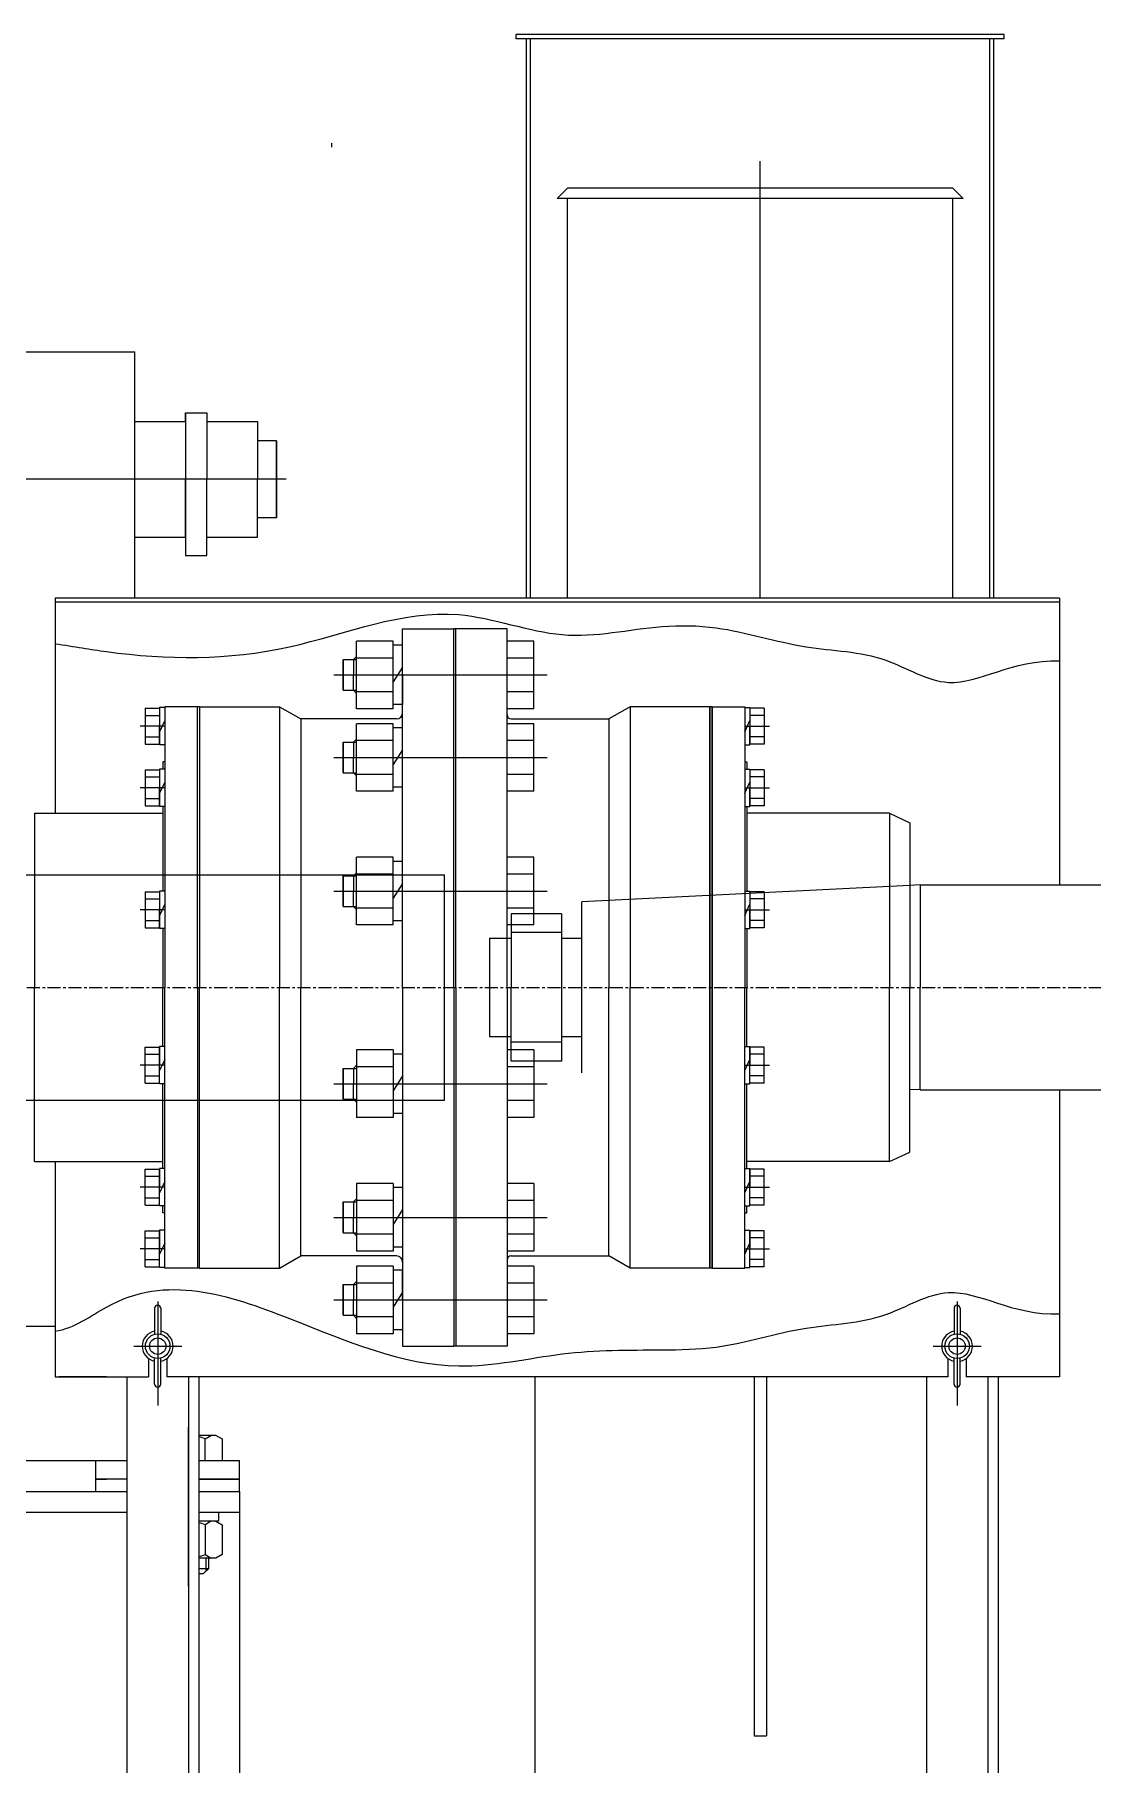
# Model space of a CAD drawing. Header units: millimetres. Extents: x 467 to 39028, y -12467 to 24298.
# Drawn here: x 17073 to 17589, y -623 to 221 of the extents above; entities that cross this region are included whole.
import ezdxf

# ---------------------------------------------------------------- set-up
doc = ezdxf.new("R2010")
doc.units = ezdxf.units.MM
doc.linetypes.add('CENTER', pattern=[50.8, 31.75, -6.35, 6.35, -6.35])
doc.layers.add('Bord', color=1, linetype='Continuous')
doc.layers.add('Cen', color=5, linetype='CENTER')

msp = doc.modelspace()

# ---------------------------------------------------------------- linework, layer by layer
at = {"layer": 'Bord'}
for p, q in [((17545.902, 220.796), (17307.902, 220.796)), ((17307.902, 218.796), (17307.902, 220.796)), ((17307.902, 218.796), (17307.902, 220.796)), ((17545.902, 218.796), (17545.902, 220.796)), ((17545.902, 218.796), (17307.902, 218.796)), ((17312.902, -54.204), (17312.902, 218.796)), ((17314.902, -54.204), (17314.902, 218.796)), ((17538.902, -54.204), (17538.902, 218.796)), ((17540.902, -54.204), (17540.902, 218.796)), ((17217.838, 165.796), (17217.838, 167.796)), ((17426.902, -54.204), (17426.902, 159.075)), ((17327.902, 140.796), (17332.902, 145.796)), ((17520.902, 145.796), (17332.902, 145.796)), ((17525.902, 140.796), (17520.902, 145.796)), ((17525.902, 140.796), (17327.902, 140.796)), ((17332.902, -54.204), (17332.902, 140.796)), ((17520.902, -54.204), (17520.902, 140.796)), ((17063.954, 66.023), (17121.837, 66.023)), ((17121.837, -54.204), (17121.837, 66.023)), ((17146.587, 36.271), (17156.937, 36.271)), ((17146.587, 31.996), (17146.587, 36.271)), ((17146.587, 36.271), (17146.587, -33.479)), ((17156.937, 36.271), (17156.937, 3.796)), ((17121.837, 31.996), (17146.587, 31.996)), ((17146.587, 31.996), (17146.587, 3.796)), ((17156.937, 31.996), (17181.687, 31.996)), ((17181.687, 31.996), (17181.687, 3.796)), ((17190.838, 22.546), (17181.687, 22.546)), ((17190.838, -14.954), (17190.838, 22.546)), ((17190.838, 22.546), (17190.838, -14.954)), ((17195.557, 3.796), (16981.322, 3.796)), ((17146.587, -24.404), (17146.587, 3.796)), ((17156.937, -33.479), (17156.937, 3.796)), ((17181.687, -24.404), (17181.687, 3.796)), ((17190.838, -14.954), (17181.687, -14.954)), ((17121.837, -24.404), (17146.587, -24.404)), ((17146.587, -24.404), (17146.587, -33.479)), ((17156.937, -24.404), (17181.687, -24.404)), ((17146.587, -33.479), (17156.937, -33.479)), ((17572.958, -54.204), (17082.958, -54.204)), ((17082.958, -54.204), (17082.958, -159.204)), ((17572.958, -56.204), (17082.958, -56.204)), ((17572.958, -54.204), (17572.958, -194.204)), ((17229.902, -108.185), (17229.902, -75.185)), ((17247.902, -75.185), (17229.902, -75.185)), ((17247.902, -108.185), (17247.902, -75.185)), ((17252.402, -244.204), (17252.402, -69.185)), ((17252.402, -69.185), (17277.402, -69.185)), ((17303.402, -69.185), (17277.402, -69.185)), ((17277.402, -244.204), (17277.402, -69.185)), ((17278.402, -114.185), (17278.402, -69.185)), ((17278.402, -81.185), (17278.402, -69.185)), ((17303.402, -244.204), (17303.402, -69.185)), ((17316.402, -75.185), (17303.402, -75.185)), ((17316.402, -108.185), (17316.402, -75.185)), ((17223.402, -84.185), (17228.402, -84.185)), ((17223.402, -91.685), (17223.402, -84.185)), ((17223.402, -84.185), (17223.402, -91.685)), ((17229.902, -82.685), (17228.402, -84.185)), ((17228.402, -84.185), (17229.902, -84.185)), ((17228.402, -84.185), (17228.402, -91.685)), ((17247.902, -83.435), (17229.902, -83.435)), ((17252.402, -77.185), (17247.902, -77.185)), ((17252.402, -91.685), (17252.402, -77.185)), ((17316.402, -83.435), (17303.402, -83.435)), ((17218.844, -91.685), (17322.966, -91.685)), ((17223.402, -91.685), (17223.402, -99.185)), ((17223.402, -99.185), (17223.402, -91.685)), ((17228.402, -99.185), (17228.402, -91.685)), ((17252.402, -87.892), (17247.902, -95.129)), ((17252.402, -91.685), (17252.402, -106.185)), ((17223.402, -99.185), (17228.402, -99.185)), ((17228.402, -99.185), (17229.902, -99.185)), ((17229.902, -100.685), (17228.402, -99.185)), ((17247.902, -99.935), (17229.902, -99.935)), ((17316.402, -99.935), (17303.402, -99.935)), ((17126.902, -107.885), (17126.902, -125.485)), ((17126.902, -107.885), (17133.902, -107.885)), ((17136.402, -107.585), (17133.902, -107.585)), ((17133.902, -107.585), (17133.902, -116.685)), ((17133.902, -107.885), (17133.902, -125.485)), ((17136.402, -107.185), (17136.402, -244.204)), ((17152.402, -107.185), (17136.402, -107.185)), ((17136.402, -107.185), (17136.402, -244.204)), ((17152.402, -107.185), (17136.402, -107.185)), ((17136.402, -107.585), (17136.402, -125.785)), ((17152.402, -244.204), (17152.402, -107.185)), ((17153.402, -107.201), (17152.402, -107.185)), ((17152.402, -244.204), (17152.402, -107.185)), ((17153.402, -107.185), (17153.402, -244.204)), ((17153.402, -107.185), (17192.402, -107.185)), ((17153.402, -107.185), (17153.402, -244.204)), ((17192.402, -107.185), (17202.794, -113.185)), ((17192.402, -107.185), (17192.402, -244.204)), ((17247.902, -108.185), (17229.902, -108.185)), ((17252.402, -106.185), (17247.902, -106.185)), ((17278.402, -244.204), (17278.402, -102.185)), ((17316.402, -108.185), (17303.402, -108.185)), ((17363.402, -107.185), (17353.01, -113.185)), ((17402.402, -107.185), (17363.402, -107.185)), ((17363.402, -107.185), (17363.402, -244.204)), ((17402.402, -107.185), (17402.402, -244.204)), ((17403.402, -107.185), (17402.402, -107.185)), ((17402.402, -244.204), (17402.402, -107.185)), ((17403.402, -107.185), (17419.402, -107.185)), ((17403.402, -244.204), (17403.402, -107.185)), ((17403.402, -107.185), (17403.402, -244.204)), ((17419.402, -107.185), (17419.402, -244.204)), ((17419.402, -107.185), (17419.402, -244.204)), ((17419.402, -107.585), (17419.402, -125.785)), ((17419.402, -107.585), (17421.902, -107.585)), ((17421.902, -107.585), (17421.902, -116.685)), ((17428.902, -107.885), (17421.902, -107.885)), ((17421.902, -107.885), (17421.902, -125.485)), ((17428.902, -107.885), (17428.902, -125.485)), ((17136.402, -116.685), (17124.391, -116.685)), ((17126.902, -111.425), (17133.902, -111.425)), ((17136.402, -113.971), (17133.902, -119.399)), ((17133.902, -125.785), (17133.902, -116.685)), ((17249.402, -113.185), (17202.794, -113.185)), ((17202.794, -113.185), (17202.794, -244.204)), ((17229.902, -148.494), (17229.902, -115.494)), ((17247.902, -115.494), (17229.902, -115.494)), ((17247.902, -148.494), (17247.902, -115.494)), ((17252.402, -117.494), (17247.902, -117.494)), ((17316.402, -115.494), (17303.402, -115.494)), ((17305.402, -113.185), (17353.01, -113.185)), ((17316.402, -148.494), (17316.402, -115.494)), ((17353.01, -113.185), (17353.01, -244.204)), ((17419.402, -119.399), (17421.902, -113.971)), ((17419.402, -116.685), (17431.413, -116.685)), ((17428.902, -111.425), (17421.902, -111.425)), ((17421.902, -125.785), (17421.902, -116.685)), ((17126.902, -121.946), (17133.902, -121.946)), ((17126.902, -125.485), (17133.902, -125.485)), ((17136.402, -125.785), (17133.902, -125.785)), ((17223.402, -124.494), (17228.402, -124.494)), ((17223.402, -131.994), (17223.402, -124.494)), ((17223.402, -124.494), (17223.402, -131.994)), ((17229.902, -122.994), (17228.402, -124.494)), ((17228.402, -124.494), (17229.902, -124.494)), ((17228.402, -124.494), (17228.402, -131.994)), ((17247.902, -123.744), (17229.902, -123.744)), ((17316.402, -123.744), (17303.402, -123.744)), ((17419.402, -125.785), (17421.902, -125.785)), ((17428.902, -121.946), (17421.902, -121.946)), ((17428.902, -125.485), (17421.902, -125.485)), ((17135.402, -134.185), (17135.402, -137.661)), ((17136.402, -134.185), (17135.402, -134.185)), ((17136.402, -134.185), (17135.402, -134.185)), ((17135.402, -134.185), (17135.402, -137.661)), ((17218.844, -131.994), (17322.966, -131.994)), ((17223.402, -131.994), (17223.402, -139.494)), ((17223.402, -139.494), (17223.402, -131.994)), ((17228.402, -139.494), (17228.402, -131.994)), ((17252.402, -128.2), (17247.902, -135.438)), ((17279.549, -131.994), (17308.339, -131.994)), ((17419.402, -134.185), (17420.402, -134.185)), ((17419.402, -134.185), (17420.402, -134.185)), ((17420.402, -134.185), (17420.402, -137.661)), ((17420.402, -134.185), (17420.402, -137.661)), ((17126.902, -137.961), (17126.902, -155.561)), ((17126.902, -137.961), (17133.902, -137.961)), ((17126.902, -141.501), (17133.902, -141.501)), ((17136.402, -137.661), (17133.902, -137.661)), ((17133.902, -137.661), (17133.902, -146.761)), ((17133.902, -137.961), (17133.902, -155.561)), ((17136.402, -137.661), (17136.402, -155.861)), ((17223.402, -139.494), (17228.402, -139.494)), ((17228.402, -139.494), (17229.902, -139.494)), ((17229.902, -140.994), (17228.402, -139.494)), ((17247.902, -140.244), (17229.902, -140.244)), ((17316.402, -140.244), (17303.402, -140.244)), ((17419.402, -137.661), (17419.402, -155.861)), ((17419.402, -137.661), (17421.902, -137.661)), ((17421.902, -137.661), (17421.902, -146.761)), ((17428.902, -137.961), (17421.902, -137.961)), ((17421.902, -137.961), (17421.902, -155.561)), ((17428.902, -141.501), (17421.902, -141.501)), ((17428.902, -137.961), (17428.902, -155.561)), ((17136.402, -146.761), (17124.391, -146.761)), ((17136.402, -144.047), (17133.902, -149.475)), ((17133.902, -155.861), (17133.902, -146.761)), ((17247.902, -148.494), (17229.902, -148.494)), ((17252.402, -146.494), (17247.902, -146.494)), ((17316.402, -148.494), (17303.402, -148.494)), ((17419.402, -149.475), (17421.902, -144.047)), ((17419.402, -146.761), (17431.413, -146.761)), ((17421.902, -155.861), (17421.902, -146.761)), ((17072.902, -159.204), (17135.402, -159.204)), ((17072.902, -159.204), (17072.902, -244.204)), ((17126.902, -152.022), (17133.902, -152.022)), ((17126.902, -155.561), (17133.902, -155.561)), ((17136.402, -155.861), (17133.902, -155.861)), ((17135.402, -155.861), (17135.402, -197.204)), ((17135.402, -155.861), (17135.402, -197.204)), ((17419.402, -155.861), (17421.902, -155.861)), ((17420.402, -155.861), (17420.402, -197.204)), ((17420.402, -155.861), (17420.402, -197.204)), ((17489.902, -159.204), (17420.402, -159.204)), ((17428.902, -152.022), (17421.902, -152.022)), ((17428.902, -155.561), (17421.902, -155.561)), ((17489.902, -159.204), (17499.902, -163.867)), ((17489.902, -159.204), (17489.902, -244.204)), ((17499.902, -163.867), (17499.902, -244.204)), ((17247.902, -180.704), (17229.902, -180.704)), ((17229.902, -213.704), (17229.902, -180.704)), ((17247.902, -213.704), (17247.902, -180.704)), ((17252.402, -182.704), (17247.902, -182.704)), ((17316.402, -180.704), (17303.402, -180.704)), ((17316.402, -213.704), (17316.402, -180.704)), ((17062.902, -189.204), (17272.902, -189.204)), ((17223.402, -189.704), (17223.402, -197.204)), ((17223.402, -197.204), (17223.402, -189.704)), ((17223.402, -189.704), (17228.402, -189.704)), ((17229.902, -188.204), (17228.402, -189.704)), ((17228.402, -189.704), (17228.402, -197.204)), ((17228.402, -189.704), (17229.902, -189.704)), ((17247.902, -188.954), (17229.902, -188.954)), ((17252.402, -193.41), (17247.902, -200.647)), ((17272.902, -299.204), (17272.902, -189.204)), ((17316.402, -188.954), (17303.402, -188.954)), ((17126.902, -197.504), (17126.902, -215.104)), ((17126.902, -197.504), (17133.902, -197.504)), ((17126.902, -201.043), (17133.902, -201.043)), ((17136.402, -197.204), (17133.902, -197.204)), ((17133.902, -197.204), (17133.902, -206.304)), ((17133.902, -197.504), (17133.902, -215.104)), ((17136.402, -197.204), (17136.402, -215.404)), ((17218.844, -197.204), (17322.966, -197.204)), ((17223.402, -204.704), (17223.402, -197.204)), ((17223.402, -197.204), (17223.402, -204.704)), ((17228.402, -204.704), (17228.402, -197.204)), ((17279.549, -197.204), (17308.339, -197.204)), ((17499.902, -194.454), (17339.902, -202.454)), ((17339.902, -285.954), (17339.902, -202.454)), ((17419.402, -197.204), (17419.402, -215.404)), ((17419.402, -197.204), (17421.902, -197.204)), ((17421.902, -197.204), (17421.902, -206.304)), ((17428.902, -197.504), (17421.902, -197.504)), ((17421.902, -197.504), (17421.902, -215.104)), ((17428.902, -201.043), (17421.902, -201.043)), ((17428.902, -197.504), (17428.902, -215.104)), ((17504.902, -194.204), (17499.902, -194.454)), ((17504.902, -194.204), (17504.902, -244.204)), ((17504.902, -194.204), (17504.902, -244.204)), ((17504.902, -194.204), (17604.902, -194.204)), ((17136.402, -206.304), (17124.391, -206.304)), ((17136.402, -203.59), (17133.902, -209.018)), ((17133.902, -215.404), (17133.902, -206.304)), ((17223.402, -204.704), (17228.402, -204.704)), ((17229.902, -206.204), (17228.402, -204.704)), ((17228.402, -204.704), (17229.902, -204.704)), ((17247.902, -205.454), (17229.902, -205.454)), ((17316.402, -205.454), (17303.402, -205.454)), ((17329.902, -208.204), (17305.458, -208.204)), ((17305.458, -208.204), (17305.458, -244.204)), ((17329.902, -208.204), (17329.902, -280.204)), ((17419.402, -209.018), (17421.902, -203.59)), ((17419.402, -206.304), (17431.413, -206.304)), ((17421.902, -215.404), (17421.902, -206.304)), ((17126.902, -211.564), (17133.902, -211.564)), ((17126.902, -215.104), (17133.902, -215.104)), ((17136.402, -215.404), (17133.902, -215.404)), ((17135.402, -215.404), (17135.402, -244.204)), ((17135.402, -215.404), (17135.402, -244.204)), ((17247.902, -213.704), (17229.902, -213.704)), ((17252.402, -211.704), (17247.902, -211.704)), ((17316.402, -213.704), (17303.402, -213.704)), ((17329.902, -217.435), (17305.458, -217.435)), ((17419.402, -215.404), (17421.902, -215.404)), ((17420.402, -215.404), (17420.402, -244.204)), ((17420.402, -215.404), (17420.402, -244.204)), ((17428.902, -211.564), (17421.902, -211.564)), ((17428.902, -215.104), (17421.902, -215.104)), ((17294.902, -220.204), (17305.458, -220.204)), ((17294.902, -220.204), (17294.902, -268.204)), ((17329.902, -220.204), (17339.902, -220.204)), ((17072.902, -329.204), (17072.902, -244.204)), ((17135.402, -273.004), (17135.402, -244.204)), ((17135.402, -273.004), (17135.402, -244.204)), ((17136.402, -381.222), (17136.402, -244.204)), ((17136.402, -381.222), (17136.402, -244.204)), ((17152.402, -244.204), (17152.402, -381.222)), ((17152.402, -244.204), (17152.402, -381.222)), ((17153.402, -381.222), (17153.402, -244.204)), ((17153.402, -381.222), (17153.402, -244.204)), ((17192.402, -381.222), (17192.402, -244.204)), ((17202.794, -375.222), (17202.794, -244.204)), ((17252.402, -244.204), (17252.402, -419.222)), ((17277.402, -244.204), (17277.402, -419.222)), ((17278.402, -244.204), (17278.402, -386.222)), ((17303.402, -244.204), (17303.402, -419.222)), ((17305.458, -280.204), (17305.458, -244.204)), ((17353.01, -375.222), (17353.01, -244.204)), ((17363.402, -381.222), (17363.402, -244.204)), ((17402.402, -381.222), (17402.402, -244.204)), ((17402.402, -244.204), (17402.402, -381.222)), ((17403.402, -244.204), (17403.402, -381.222)), ((17403.402, -381.222), (17403.402, -244.204)), ((17419.402, -381.222), (17419.402, -244.204)), ((17419.402, -381.222), (17419.402, -244.204)), ((17420.402, -273.004), (17420.402, -244.204)), ((17420.402, -273.004), (17420.402, -244.204)), ((17489.902, -329.204), (17489.902, -244.204)), ((17499.902, -324.541), (17499.902, -244.204)), ((17504.902, -294.204), (17504.902, -244.204)), ((17504.902, -294.204), (17504.902, -244.204)), ((17294.902, -268.204), (17305.458, -268.204)), ((17329.902, -268.204), (17339.902, -268.204)), ((17126.902, -273.304), (17133.902, -273.304)), ((17126.902, -290.904), (17126.902, -273.304)), ((17126.902, -276.843), (17133.902, -276.843)), ((17133.902, -273.004), (17133.902, -282.104)), ((17136.402, -273.004), (17133.902, -273.004)), ((17133.902, -290.904), (17133.902, -273.304)), ((17136.402, -291.204), (17136.402, -273.004)), ((17229.902, -274.704), (17229.902, -307.704)), ((17247.902, -274.704), (17229.902, -274.704)), ((17247.902, -274.704), (17247.902, -307.704)), ((17252.402, -276.704), (17247.902, -276.704)), ((17316.402, -274.704), (17303.402, -274.704)), ((17329.902, -270.972), (17305.458, -270.972)), ((17316.402, -274.704), (17316.402, -307.704)), ((17419.402, -273.004), (17421.902, -273.004)), ((17419.402, -291.204), (17419.402, -273.004)), ((17421.902, -273.004), (17421.902, -282.104)), ((17421.902, -290.904), (17421.902, -273.304)), ((17428.902, -273.304), (17421.902, -273.304)), ((17428.902, -276.843), (17421.902, -276.843)), ((17428.902, -290.904), (17428.902, -273.304)), ((17136.402, -282.104), (17124.391, -282.104)), ((17136.402, -279.39), (17133.902, -284.818)), ((17133.902, -291.204), (17133.902, -282.104)), ((17223.402, -291.204), (17223.402, -283.704)), ((17223.402, -283.704), (17223.402, -291.204)), ((17223.402, -283.704), (17228.402, -283.704)), ((17229.902, -282.204), (17228.402, -283.704)), ((17228.402, -283.704), (17229.902, -283.704)), ((17228.402, -283.704), (17228.402, -291.204)), ((17247.902, -282.954), (17229.902, -282.954)), ((17316.402, -282.954), (17303.402, -282.954)), ((17329.902, -280.204), (17305.458, -280.204)), ((17419.402, -284.818), (17421.902, -279.39)), ((17419.402, -282.104), (17431.413, -282.104)), ((17421.902, -291.204), (17421.902, -282.104)), ((17126.902, -287.364), (17133.902, -287.364)), ((17126.902, -290.904), (17133.902, -290.904)), ((17136.402, -291.204), (17133.902, -291.204)), ((17135.402, -332.546), (17135.402, -291.204)), ((17135.402, -332.546), (17135.402, -291.204)), ((17218.844, -291.204), (17322.966, -291.204)), ((17223.402, -291.204), (17223.402, -298.704)), ((17223.402, -298.704), (17223.402, -291.204)), ((17228.402, -298.704), (17228.402, -291.204)), ((17252.402, -287.41), (17247.902, -294.647)), ((17279.549, -291.204), (17308.339, -291.204)), ((17419.402, -291.204), (17421.902, -291.204)), ((17420.402, -332.546), (17420.402, -291.204)), ((17420.402, -332.546), (17420.402, -291.204)), ((17428.902, -287.364), (17421.902, -287.364)), ((17428.902, -290.904), (17421.902, -290.904)), ((17504.902, -294.204), (17499.902, -293.954)), ((17504.902, -294.204), (17604.902, -294.204)), ((17572.958, -294.204), (17572.958, -434.271)), ((17062.902, -299.204), (17272.902, -299.204)), ((17223.402, -298.704), (17228.402, -298.704)), ((17228.402, -298.704), (17229.902, -298.704)), ((17229.902, -300.204), (17228.402, -298.704)), ((17247.902, -299.454), (17229.902, -299.454)), ((17316.402, -299.454), (17303.402, -299.454)), ((17247.902, -307.704), (17229.902, -307.704)), ((17252.402, -305.704), (17247.902, -305.704)), ((17316.402, -307.704), (17303.402, -307.704)), ((17072.902, -329.204), (17135.402, -329.204)), ((17082.958, -329.204), (17082.958, -434.271)), ((17489.902, -329.204), (17420.402, -329.204)), ((17489.902, -329.204), (17499.902, -324.541)), ((17126.902, -332.846), (17133.902, -332.846)), ((17126.902, -350.446), (17126.902, -332.846)), ((17126.902, -336.385), (17133.902, -336.385)), ((17133.902, -332.546), (17133.902, -341.646)), ((17136.402, -332.546), (17133.902, -332.546)), ((17133.902, -350.446), (17133.902, -332.846)), ((17136.402, -350.746), (17136.402, -332.546)), ((17419.402, -332.546), (17421.902, -332.546)), ((17419.402, -350.746), (17419.402, -332.546)), ((17421.902, -332.546), (17421.902, -341.646)), ((17421.902, -350.446), (17421.902, -332.846)), ((17428.902, -332.846), (17421.902, -332.846)), ((17428.902, -336.385), (17421.902, -336.385)), ((17428.902, -350.446), (17428.902, -332.846)), ((17136.402, -341.646), (17124.391, -341.646)), ((17136.402, -338.932), (17133.902, -344.36)), ((17133.902, -350.746), (17133.902, -341.646)), ((17247.902, -339.913), (17229.902, -339.913)), ((17229.902, -339.913), (17229.902, -372.913)), ((17247.902, -339.913), (17247.902, -372.913)), ((17252.402, -341.913), (17247.902, -341.913)), ((17316.402, -339.913), (17303.402, -339.913)), ((17316.402, -339.913), (17316.402, -372.913)), ((17419.402, -344.36), (17421.902, -338.932)), ((17419.402, -341.646), (17431.413, -341.646)), ((17421.902, -350.746), (17421.902, -341.646)), ((17126.902, -346.906), (17133.902, -346.906)), ((17126.902, -350.446), (17133.902, -350.446)), ((17136.402, -350.746), (17133.902, -350.746)), ((17135.402, -354.222), (17135.402, -350.746)), ((17135.402, -354.222), (17135.402, -350.746)), ((17136.402, -354.222), (17135.402, -354.222)), ((17136.402, -354.222), (17135.402, -354.222)), ((17223.402, -348.913), (17228.402, -348.913)), ((17223.402, -348.913), (17223.402, -356.413)), ((17223.402, -356.413), (17223.402, -348.913)), ((17229.902, -347.413), (17228.402, -348.913)), ((17228.402, -348.913), (17228.402, -356.413)), ((17228.402, -348.913), (17229.902, -348.913)), ((17247.902, -348.163), (17229.902, -348.163)), ((17252.402, -352.62), (17247.902, -359.857)), ((17316.402, -348.163), (17303.402, -348.163)), ((17419.402, -350.746), (17421.902, -350.746)), ((17419.402, -354.222), (17420.402, -354.222)), ((17419.402, -354.222), (17420.402, -354.222)), ((17420.402, -354.222), (17420.402, -350.746)), ((17420.402, -354.222), (17420.402, -350.746)), ((17428.902, -346.906), (17421.902, -346.906)), ((17428.902, -350.446), (17421.902, -350.446)), ((17126.902, -362.922), (17133.902, -362.922)), ((17126.902, -380.522), (17126.902, -362.922)), ((17136.402, -362.622), (17133.902, -362.622)), ((17133.902, -362.622), (17133.902, -371.722)), ((17133.902, -380.522), (17133.902, -362.922)), ((17136.402, -380.822), (17136.402, -362.622)), ((17218.844, -356.413), (17322.966, -356.413)), ((17223.402, -363.913), (17223.402, -356.413)), ((17223.402, -356.413), (17223.402, -363.913)), ((17228.402, -363.913), (17228.402, -356.413)), ((17279.549, -356.413), (17308.339, -356.413)), ((17419.402, -380.822), (17419.402, -362.622)), ((17419.402, -362.622), (17421.902, -362.622)), ((17421.902, -362.622), (17421.902, -371.722)), ((17421.902, -380.522), (17421.902, -362.922)), ((17428.902, -362.922), (17421.902, -362.922)), ((17428.902, -380.522), (17428.902, -362.922)), ((17126.902, -366.462), (17133.902, -366.462)), ((17136.402, -369.008), (17133.902, -374.436)), ((17223.402, -363.913), (17228.402, -363.913)), ((17229.902, -365.413), (17228.402, -363.913)), ((17228.402, -363.913), (17229.902, -363.913)), ((17247.902, -364.663), (17229.902, -364.663)), ((17252.402, -370.913), (17247.902, -370.913)), ((17316.402, -364.663), (17303.402, -364.663)), ((17419.402, -374.436), (17421.902, -369.008)), ((17428.902, -366.462), (17421.902, -366.462)), ((17136.402, -371.722), (17124.391, -371.722)), ((17126.902, -376.982), (17133.902, -376.982)), ((17133.902, -380.822), (17133.902, -371.722)), ((17192.402, -381.222), (17202.794, -375.222)), ((17249.402, -375.222), (17202.794, -375.222)), ((17247.902, -372.913), (17229.902, -372.913)), ((17278.402, -374.222), (17278.402, -419.222)), ((17316.402, -372.913), (17303.402, -372.913)), ((17305.402, -375.222), (17353.01, -375.222)), ((17363.402, -381.222), (17353.01, -375.222)), ((17419.402, -371.722), (17431.413, -371.722)), ((17421.902, -380.822), (17421.902, -371.722)), ((17428.902, -376.982), (17421.902, -376.982)), ((17126.902, -380.522), (17133.902, -380.522)), ((17136.402, -380.822), (17133.902, -380.822)), ((17152.402, -381.222), (17136.402, -381.222)), ((17152.402, -381.222), (17136.402, -381.222)), ((17153.402, -381.207), (17152.402, -381.222)), ((17153.402, -381.222), (17192.402, -381.222)), ((17229.902, -387.722), (17228.402, -389.222)), ((17229.902, -387.722), (17228.402, -389.222)), ((17247.902, -380.222), (17229.902, -380.222)), ((17229.902, -380.222), (17229.902, -413.222)), ((17247.902, -380.222), (17229.902, -380.222)), ((17247.902, -380.222), (17247.902, -413.222)), ((17252.402, -382.222), (17247.902, -382.222)), ((17252.402, -382.222), (17247.902, -382.222)), ((17252.402, -396.722), (17252.402, -382.222)), ((17316.402, -380.222), (17303.402, -380.222)), ((17316.402, -380.222), (17303.402, -380.222)), ((17316.402, -380.222), (17316.402, -413.222)), ((17402.402, -381.222), (17363.402, -381.222)), ((17403.402, -381.222), (17402.402, -381.222)), ((17403.402, -381.222), (17419.402, -381.222)), ((17419.402, -380.822), (17421.902, -380.822)), ((17428.902, -380.522), (17421.902, -380.522)), ((17218.844, -396.722), (17322.966, -396.722)), ((17223.402, -389.222), (17228.402, -389.222)), ((17223.402, -389.222), (17223.402, -396.722)), ((17223.402, -396.722), (17223.402, -389.222)), ((17223.402, -389.222), (17228.402, -389.222)), ((17223.402, -404.222), (17223.402, -396.722)), ((17223.402, -396.722), (17223.402, -404.222)), ((17228.402, -389.222), (17228.402, -396.722)), ((17228.402, -389.222), (17229.902, -389.222)), ((17228.402, -389.222), (17229.902, -389.222)), ((17228.402, -404.222), (17228.402, -396.722)), ((17247.902, -388.472), (17229.902, -388.472)), ((17247.902, -388.472), (17229.902, -388.472)), ((17252.402, -392.929), (17247.902, -400.166)), ((17252.402, -396.722), (17252.402, -411.222)), ((17316.402, -388.472), (17303.402, -388.472)), ((17316.402, -388.472), (17303.402, -388.472)), ((17131.457, -400.771), (17131.457, -413.462)), ((17132.957, -397.407), (17132.957, -448.153)), ((17134.457, -400.771), (17134.457, -413.462)), ((17223.402, -404.222), (17228.402, -404.222)), ((17229.902, -405.722), (17228.402, -404.222)), ((17228.402, -404.222), (17229.902, -404.222)), ((17247.902, -404.972), (17229.902, -404.972)), ((17316.402, -404.972), (17303.402, -404.972)), ((17521.458, -400.771), (17521.458, -413.462)), ((17522.958, -397.407), (17522.958, -448.153)), ((17524.458, -400.771), (17524.458, -413.462)), ((17027.431, -409.585), (17082.958, -409.585)), ((17132.958, -407.571), (17132.957, -430.971)), ((17247.902, -413.222), (17229.902, -413.222)), ((17252.402, -411.222), (17247.902, -411.222)), ((17278.402, -407.222), (17278.402, -419.222)), ((17316.402, -413.222), (17303.402, -413.222)), ((17522.958, -407.571), (17522.958, -430.971)), ((17121.257, -419.271), (17144.658, -419.271)), ((17125.457, -419.271), (17140.457, -419.271)), ((17252.402, -419.222), (17277.402, -419.222)), ((17303.402, -419.222), (17277.402, -419.222)), ((17511.258, -419.271), (17534.658, -419.271)), ((17515.458, -419.271), (17530.458, -419.271)), ((17128.457, -425.271), (17128.457, -434.271)), ((17131.457, -437.771), (17131.457, -425.081)), ((17134.457, -437.771), (17134.457, -425.081)), ((17137.457, -425.271), (17137.457, -434.271)), ((17518.458, -425.271), (17518.458, -434.271)), ((17521.458, -437.771), (17521.458, -425.081)), ((17524.458, -437.771), (17524.458, -425.081)), ((17527.458, -425.271), (17527.458, -434.271)), ((17082.958, -434.271), (17128.457, -434.271)), ((17107.958, -434.271), (17084.958, -434.271)), ((17117.957, -434.271), (17117.957, -974.204)), ((17518.458, -434.271), (17137.457, -434.271)), ((17147.957, -434.271), (17147.957, -974.204)), ((17152.957, -434.271), (17152.957, -974.204)), ((17316.902, -434.271), (17316.902, -974.204)), ((17423.902, -434.271), (17423.902, -609.423)), ((17429.902, -434.271), (17429.902, -609.423)), ((17507.958, -434.271), (17507.958, -974.204)), ((17572.958, -434.271), (17527.458, -434.271)), ((17537.958, -434.271), (17537.958, -974.204)), ((17542.958, -434.271), (17542.958, -974.204)), ((17147.838, -458.733), (17147.838, -536.454)), ((17152.957, -462.704), (17161.186, -462.704)), ((17156.088, -464.523), (17159.24, -462.704)), ((17161.186, -462.704), (17164.338, -464.523)), ((17156.088, -475.204), (17156.088, -464.523)), ((17164.338, -464.523), (17164.338, -475.204)), ((17117.957, -475.204), (17030.402, -475.204)), ((17102.838, -490.204), (17102.838, -475.204)), ((17172.943, -475.204), (17152.957, -475.204)), ((17164.338, -475.204), (17152.957, -475.204)), ((17172.943, -490.204), (17172.943, -475.204)), ((17102.838, -484.204), (17107.958, -484.204)), ((17117.957, -484.204), (17102.838, -484.204)), ((17172.943, -484.204), (17152.957, -484.204)), ((17152.957, -484.204), (17172.943, -484.204)), ((17040.402, -490.204), (17117.957, -490.204)), ((17152.957, -490.204), (17172.943, -490.204)), ((17172.943, -490.204), (17172.943, -974.204)), ((17040.402, -500.204), (17117.957, -500.204)), ((17152.957, -500.204), (17172.943, -500.204)), ((17152.957, -500.204), (17162.588, -500.204)), ((17162.588, -504.704), (17152.957, -504.704)), ((17161.338, -504.704), (17152.957, -504.704)), ((17159.088, -504.704), (17156.088, -506.436)), ((17156.088, -506.436), (17156.088, -520.972)), ((17161.338, -504.704), (17164.338, -506.436)), ((17162.588, -500.204), (17162.588, -504.704)), ((17164.338, -506.436), (17164.338, -520.972)), ((17161.338, -522.704), (17152.957, -522.704)), ((17156.088, -520.972), (17159.088, -522.704)), ((17156.485, -522.704), (17156.485, -529.057)), ((17157.838, -527.704), (17157.838, -522.704)), ((17164.338, -520.972), (17161.338, -522.704)), ((17152.957, -527.704), (17157.838, -527.704)), ((17152.957, -530.204), (17155.338, -530.204)), ((17155.338, -530.204), (17157.838, -527.704)), ((17423.902, -609.423), (17429.902, -609.423))]:
    msp.add_line(p, q, dxfattribs=at)
for centre, radius in [((17132.957, -419.271), 6), ((17522.958, -419.271), 6), ((17132.957, -419.271), 4), ((17522.958, -419.271), 4)]:
    msp.add_circle(centre, radius, dxfattribs=at)
for centre, radius, start, end in [((17249.402, -110.185), 3, 270, 0), ((17249.402, -110.185), 3, 270, 0), ((17305.402, -111.185), 2, 180, 270), ((17305.402, -111.185), 2, 180, 270), ((17249.402, -378.222), 3, 0, 90), ((17249.402, -378.222), 3, 0, 90), ((17305.402, -377.222), 2, 90, 180), ((17305.402, -377.222), 2, 90, 180), ((17132.957, -400.771), 1.5, 0, 180), ((17522.958, -400.771), 1.5, 0, 180), ((17132.957, -419.271), 7.5, 101.536959, 258.463041), ((17132.957, -419.271), 7.5, 281.536959, 78.463041), ((17522.958, -419.271), 7.5, 101.536959, 258.463041), ((17522.958, -419.271), 7.5, 281.536959, 78.463041), ((17132.957, -437.771), 1.5, 180, 0), ((17522.958, -437.771), 1.5, 180, 0), ((17147.838, -482.314), 19.611, 65.122089, 74.866398), ((17147.838, -525.218), 20.514, 66.286418, 75.547536), ((17147.838, -502.19), 20.514, 284.452464, 293.713582)]:
    msp.add_arc(centre, radius, start, end, dxfattribs=at)
for points in [[(17082.809, -76.441), (17092.59, -77.882), (17129.473, -84.3), (17195.169, -84.812), (17268.979, -52.512), (17331.017, -77.551), (17371.082, -67.164), (17410.985, -67.709), (17447.763, -79.961), (17486.037, -80.094), (17523.109, -104.324), (17549.319, -84.185), (17573.036, -84.837)], [(17082.809, -411.966), (17092.59, -410.525), (17129.473, -381.118), (17195.169, -403.596), (17268.979, -435.895), (17331.017, -420.957), (17371.082, -421.243), (17410.985, -420.698), (17447.763, -408.447), (17486.037, -408.313), (17523.109, -384.083), (17549.319, -404.222), (17573.036, -403.571)]]:
    msp.add_open_spline(points, degree=3, knots=[262.0319205, 262.0319205, 262.0319205, 262.0319205, 285.3768034, 374.7095641, 457.3725746, 508.0374891, 559.0234906, 586.099175, 630.1879596, 669.5959114, 701.5014731, 748.1367891, 748.1367891, 748.1367891, 748.1367891], dxfattribs=at)
at = {"layer": 'Cen', "ltscale": 0.2}
msp.add_line((13746.782, -244.204), (19698.002, -244.204), dxfattribs=at)

doc.saveas('drawing.dxf')
